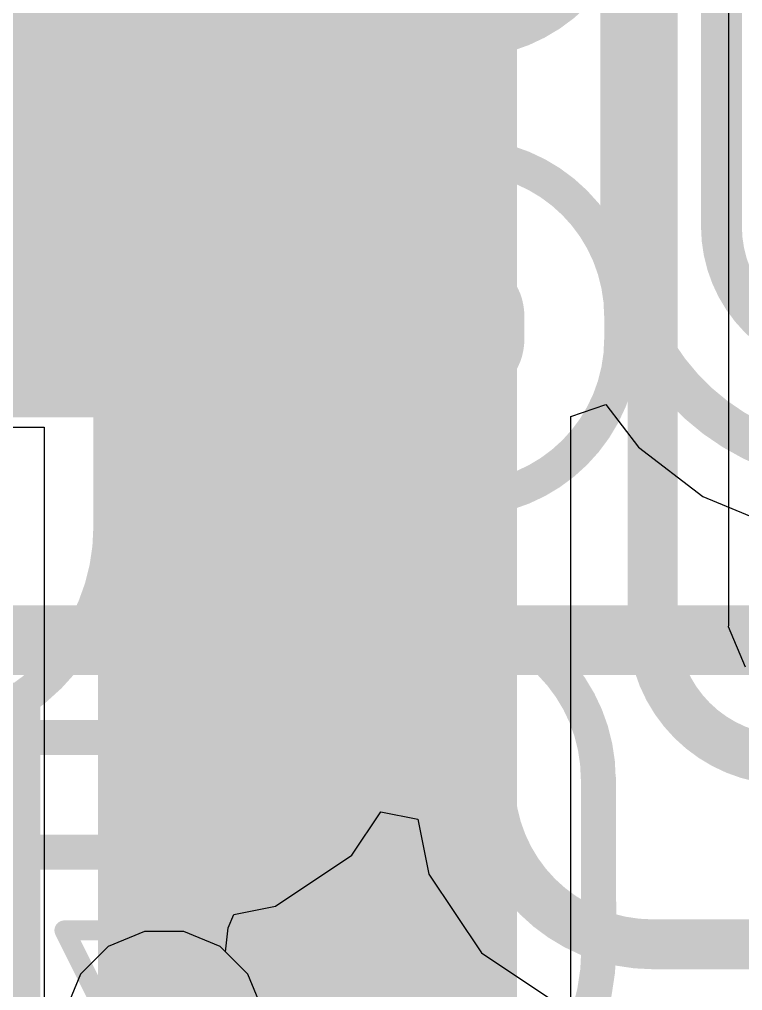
# Model space of a CAD drawing. Header units: inches. Extents: x -6 to 283, y -12 to 154.
# Drawn here: x 31.181 to 33.022, y -5.96 to -3.486 of the extents above; entities that cross this region are included whole.
import ezdxf

# ---------------------------------------------------------------- set-up
doc = ezdxf.new("R2010")
doc.units = ezdxf.units.IN
for name, color, linetype in [('Bottom Layer', 5, 'Continuous'), ('Bottom Overlay', 54, 'Continuous'), ('Bottom Paste', 16, 'Continuous'), ('Bottom Solder', 6, 'Continuous'), ('Drill Drawing', 1, 'Continuous'), ('GND-1', 16, 'Continuous'), ('Signal L1', 76, 'Continuous'), ('Signal L2', 6, 'Continuous'), ('Top Layer', 1, 'Continuous')]:
    doc.layers.add(name, color=color, linetype=linetype)

# ---------------------------------------------------------------- blocks, each defined once
blk = doc.blocks.new('SOT_23_5_B_50')
at = {"layer": 'Bottom Layer'}
blk.add_hatch(color=5, dxfattribs=at).paths.add_polyline_path([(-1.85000011, 1.2499975), (-0.74999977, 1.2499975), (-0.74999977, 0.6499986999999999), (-1.85000011, 0.6499986999999999)])
at = {"layer": 'Bottom Paste'}
blk.add_hatch(color=16, dxfattribs=at).paths.add_polyline_path([(-1.85000011, 1.2499975), (-0.74999977, 1.2499975), (-0.74999977, 0.6499986999999999), (-1.85000011, 0.6499986999999999)])
at = {"layer": 'Bottom Solder'}
for points in [[(-1.95160011, 1.3515975), (-0.6483997699999999, 1.3515975), (-0.6483997699999999, 0.5483986999999999), (-1.95160011, 0.5483986999999999)], [(-1.95160011, 0.4015993999999999), (-0.6483997699999999, 0.4015993999999999), (-0.6483997699999999, -0.4015993999999999), (-1.95160011, -0.4015993999999999)]]:
    blk.add_hatch(color=6, dxfattribs=at).paths.add_polyline_path(points)
blk = doc.blocks.new('SWPA3015S2R2MT_B_182')
at = {"layer": 'Bottom Layer'}
blk.add_hatch(color=5, dxfattribs=at).paths.add_polyline_path([(-1.90000255, 1.66000049), (-0.4000030099999999, 1.66000049), (-0.4000030099999999, -1.66000049), (-1.90000255, -1.66000049)])
at = {"layer": 'Bottom Paste'}
blk.add_hatch(color=16, dxfattribs=at).paths.add_polyline_path([(-1.90000255, 1.66000049), (-0.4000030099999999, 1.66000049), (-0.4000030099999999, -1.66000049), (-1.90000255, -1.66000049)])
at = {"layer": 'Bottom Solder'}
blk.add_hatch(color=6, dxfattribs=at).paths.add_polyline_path([(-2.00160255, 1.76160049), (-0.29840301, 1.76160049), (-0.29840301, -1.76160049), (-2.00160255, -1.76160049)])
at = {"layer": 'Bottom Overlay'}
for points in [[(1.62560254, 1.65099746, 0.127, 0.127, 0), (-1.62560254, 1.65099746, 0.127, 0.127, 0)], [(-1.6256, 1.4986, 0.127, 0.127, 0), (-1.62560254, 1.65099746, 0.127, 0.127, 0)]]:
    blk.add_lwpolyline(points, format="xyseb", dxfattribs=at)
for points in [[(-1.65735254, 1.65099746, 0.0635, 0.0635, 1), (-1.59385254, 1.65099746, 0.0635, 0.0635, 1)], [(-1.65735254, 1.65099746, 0.0635, 0.0635, 1), (-1.59385254, 1.65099746, 0.0635, 0.0635, 1)], [(-1.65735, 1.4986, 0.0635, 0.0635, 1), (-1.59385, 1.4986, 0.0635, 0.0635, 1)]]:
    blk.add_lwpolyline(points, format="xyseb", close=True, dxfattribs=at)

msp = doc.modelspace()

# ---------------------------------------------------------------- hatches: boundary and pattern name
at = {"layer": 'Bottom Layer'}
msp.add_hatch(color=5, dxfattribs=at).paths.add_polyline_path([(31.38114628, -6.37703068), (32.44777864, -6.37703068), (32.44777864, -1.07793028), (31.38114628, -1.07793028)])
at = {"layer": 'GND-1'}
h = msp.add_hatch(color=16, dxfattribs=at)
edge = h.paths.add_edge_path()
edge.add_arc((31.54941874, -6.060770199999999), 0.1499997, 0, 360)
at = {"layer": 'Signal L1'}
h = msp.add_hatch(color=76, dxfattribs=at)
edge = h.paths.add_edge_path()
edge.add_arc((31.54941874, -6.060770199999999), 0.1499997, 0, 360)
at = {"layer": 'Top Layer'}
h = msp.add_hatch(color=1, dxfattribs=at)
edge = h.paths.add_edge_path()
edge.add_arc((31.54941874, -6.060770199999999), 0.1499997, 0, 360)

# ---------------------------------------------------------------- linework, layer by layer
at = {"layer": 'Bottom Layer'}
for p, q in [((32.58524598, -4.497120799999999), (32.67414598, -4.466943059999999)), ((32.67414598, -4.466943059999999), (32.75759768, -4.575700779999999)), ((32.58524598, -6.37703068), (32.58524598, -4.497120799999999)), ((30.65362932, -4.52493126), (31.24368148, -4.52493126)), ((31.24368148, -4.52493126), (31.24368148, -6.37703068)), ((32.75759768, -4.575700779999999), (32.9213337, -4.70133934)), ((32.9213337, -4.70133934), (33.11201149999999, -4.780320639999999))]:
    msp.add_line(p, q, dxfattribs=at)
for points in [[(32.71187514, -4.0153082, 0.10414, 0.10414, 0), (32.71187514, -0.71215758, 0.10414, 0.10414, 0)], [(32.96841514, -4.01285202, 0.10414, 0.10414, 0), (32.96841514, -0.71215758, 0.10414, 0.10414, 0)], [(32.7118726, -4.01665948, 0.10414, 0.10414, 0), (32.71187514, -4.0153082, 0.10414, 0.10414, 0)], [(33.31838396, -4.62142332, 0.10414, 0.10414, -0.4150663977694384), (32.7118726, -4.01665948, 0.10414, 0.10414, 0)], [(33.29980132, -4.344238199999999, 0.10414, 0.10414, -0.4142135623730951), (32.96841514, -4.01285202, 0.10414, 0.10414, 0)]]:
    msp.add_lwpolyline(points, format="xyseb", dxfattribs=at)
for points in [[(32.6858376, -4.01665948, 0.05207, 0.05207, 1), (32.7379076, -4.01665948, 0.05207, 0.05207, 1)], [(32.6858376, -4.01665948, 0.05207, 0.05207, 1), (32.7379076, -4.01665948, 0.05207, 0.05207, 1)], [(32.68584014, -4.0153082, 0.05207, 0.05207, 1), (32.73791014, -4.0153082, 0.05207, 0.05207, 1)], [(32.68584014, -4.0153082, 0.05207, 0.05207, 1), (32.73791014, -4.0153082, 0.05207, 0.05207, 1)], [(32.94238014, -4.01285202, 0.05207, 0.05207, 1), (32.99445014, -4.01285202, 0.05207, 0.05207, 1)], [(32.94238014, -4.01285202, 0.05207, 0.05207, 1), (32.99445014, -4.01285202, 0.05207, 0.05207, 1)]]:
    msp.add_lwpolyline(points, format="xyseb", close=True, dxfattribs=at)
at = {"layer": 'Drill Drawing'}
for points in [[(31.29541874, -5.8067702, 0.0508, 0.0508, 0), (31.80341874, -5.8067702, 0.0508, 0.0508, 0)], [(31.29541874, -5.8067702, 0.0508, 0.0508, 0), (31.54941874, -6.3147702, 0.0508, 0.0508, 0)], [(31.54941874, -6.3147702, 0.0508, 0.0508, 0), (31.80341874, -5.8067702, 0.0508, 0.0508, 0)]]:
    msp.add_lwpolyline(points, format="xyseb", dxfattribs=at)
for points in [[(31.28271874, -5.8067702, 0.0254, 0.0254, 1), (31.30811874, -5.8067702, 0.0254, 0.0254, 1)], [(31.28271874, -5.8067702, 0.0254, 0.0254, 1), (31.30811874, -5.8067702, 0.0254, 0.0254, 1)], [(31.79071874, -5.8067702, 0.0254, 0.0254, 1), (31.81611874, -5.8067702, 0.0254, 0.0254, 1)], [(31.79071874, -5.8067702, 0.0254, 0.0254, 1), (31.81611874, -5.8067702, 0.0254, 0.0254, 1)]]:
    msp.add_lwpolyline(points, format="xyseb", close=True, dxfattribs=at)
at = {"layer": 'GND-1'}
for p, q in [((31.49937312, -5.8091705), (31.40689934, -5.847473699999999)), ((31.59946436, -5.8091705), (31.49937312, -5.8091705)), ((31.69193814, -5.847473699999999), (31.59946436, -5.8091705)), ((31.40689934, -5.847473699999999), (31.33612224, -5.918250799999999)), ((31.76271524, -5.918250799999999), (31.69193814, -5.847473699999999)), ((31.33612224, -5.918250799999999), (31.29781904, -6.01072458)), ((31.80101844, -6.01072458), (31.76271524, -5.918250799999999))]:
    msp.add_line(p, q, dxfattribs=at)
at = {"layer": 'Signal L1'}
for points in [[(31.41355414, -4.77936306, 0.08889999999999999, 0.08889999999999999, 0), (31.41355414, 6.493845279999999, 0.08889999999999999, 0.08889999999999999, 0)], [(32.71433386, -3.13201558, 0.08889999999999999, 0.08889999999999999, -0.4142135623730951), (32.30539386, -3.54095558, 0.08889999999999999, 0.08889999999999999, 0)], [(31.76915414, -3.65779558, 0.08889999999999999, 0.08889999999999999, -0.4142135623730951), (32.17809414, -3.24885558, 0.08889999999999999, 0.08889999999999999, 0)], [(32.06125414, -3.65779558, 0.08889999999999999, 0.08889999999999999, -0.4142135623730951), (32.17809414, -3.54095558, 0.08889999999999999, 0.08889999999999999, 0)], [(32.17809414, -3.54095558, 0.08889999999999999, 0.08889999999999999, 0), (32.30539386, -3.54095558, 0.08889999999999999, 0.08889999999999999, 0)], [(31.76915414, -3.71621558, 0.08889999999999999, 0.08889999999999999, 0), (31.76915414, -3.65779558, 0.08889999999999999, 0.08889999999999999, 0)], [(32.06125414, -3.71621558, 0.08889999999999999, 0.08889999999999999, 0), (32.06125414, -3.65779558, 0.08889999999999999, 0.08889999999999999, 0)], [(32.17809414, -4.125155579999999, 0.08889999999999999, 0.08889999999999999, -0.4142135623730951), (31.76915414, -3.71621558, 0.08889999999999999, 0.08889999999999999, 0)], [(32.17809414, -3.83305558, 0.08889999999999999, 0.08889999999999999, -0.4142135623730951), (32.06125414, -3.71621558, 0.08889999999999999, 0.08889999999999999, 0)], [(32.17809414, -3.83305558, 0.08889999999999999, 0.08889999999999999, 0), (32.30539386, -3.83305558, 0.08889999999999999, 0.08889999999999999, 0)], [(32.30539386, -3.83305558, 0.08889999999999999, 0.08889999999999999, -0.4142135623730951), (32.71433386, -4.24199558, 0.08889999999999999, 0.08889999999999999, 0)], [(32.17809414, -4.125155579999999, 0.08889999999999999, 0.08889999999999999, 0), (32.30539386, -4.125155579999999, 0.08889999999999999, 0.08889999999999999, 0)], [(32.30539386, -4.125155579999999, 0.08889999999999999, 0.08889999999999999, -0.4142135623730951), (32.42223386, -4.24199558, 0.08889999999999999, 0.08889999999999999, 0)], [(32.42223386, -4.30041558, 0.08889999999999999, 0.08889999999999999, 0), (32.42223386, -4.24199558, 0.08889999999999999, 0.08889999999999999, 0)], [(32.71433386, -4.30041558, 0.08889999999999999, 0.08889999999999999, 0), (32.71433386, -4.24199558, 0.08889999999999999, 0.08889999999999999, 0)], [(32.42223386, -4.30041558, 0.08889999999999999, 0.08889999999999999, -0.4142135623730951), (32.30539386, -4.41725558, 0.08889999999999999, 0.08889999999999999, 0)], [(32.71433386, -4.30041558, 0.08889999999999999, 0.08889999999999999, -0.4142135623730951), (32.30539386, -4.70935558, 0.08889999999999999, 0.08889999999999999, 0)], [(31.76915922, -4.826195579999999, 0.08889999999999999, 0.08889999999999999, -0.4142135623730951), (32.17809922, -4.41725558, 0.08889999999999999, 0.08889999999999999, 0)], [(32.17809922, -4.41725558, 0.08889999999999999, 0.08889999999999999, 0), (32.30539386, -4.41725558, 0.08889999999999999, 0.08889999999999999, 0)], [(32.06125922, -4.826195579999999, 0.08889999999999999, 0.08889999999999999, -0.4142135623730951), (32.17809922, -4.70935558, 0.08889999999999999, 0.08889999999999999, 0)], [(32.17809922, -4.70935558, 0.08889999999999999, 0.08889999999999999, 0), (32.30539386, -4.70935558, 0.08889999999999999, 0.08889999999999999, 0)], [(31.41355414, -4.77936306, 0.08889999999999999, 0.08889999999999999, -0.4142135623730951), (30.8773703, -5.315546899999999, 0.08889999999999999, 0.08889999999999999, 0)], [(31.76915922, -4.884615579999999, 0.08889999999999999, 0.08889999999999999, 0), (31.76915922, -4.826195579999999, 0.08889999999999999, 0.08889999999999999, 0)], [(32.06125922, -4.884615579999999, 0.08889999999999999, 0.08889999999999999, 0), (32.06125922, -4.826195579999999, 0.08889999999999999, 0.08889999999999999, 0)], [(32.11674551999999, -5.2889277, 0.08889999999999999, 0.08889999999999999, -0.370761132266789), (31.76915922, -4.884615579999999, 0.08889999999999999, 0.08889999999999999, 0)], [(32.17809668, -5.001455579999999, 0.08889999999999999, 0.08889999999999999, -0.4142063583701711), (32.06125922, -4.884615579999999, 0.08889999999999999, 0.08889999999999999, 0)], [(32.17809668, -5.001455579999999, 0.08889999999999999, 0.08889999999999999, 0), (32.17809922, -5.001455579999999, 0.08889999999999999, 0.08889999999999999, 0)], [(32.17809922, -5.001455579999999, 0.08889999999999999, 0.08889999999999999, 0), (32.23504094, -5.001455579999999, 0.08889999999999999, 0.08889999999999999, 0)], [(32.23504094, -5.001455579999999, 0.08889999999999999, 0.08889999999999999, -0.4142117902817155), (32.65485468, -5.42126678, 0.08889999999999999, 0.08889999999999999, 0)], [(32.17809922, -5.29355558, 0.08889999999999999, 0.08889999999999999, -0.03766764785425736), (32.11674551999999, -5.2889277, 0.08889999999999999, 0.08889999999999999, 0)], [(32.17809922, -5.29355558, 0.08889999999999999, 0.08889999999999999, 0), (32.22145194, -5.29355558, 0.08889999999999999, 0.08889999999999999, 0)], [(32.22145194, -5.29355558, 0.08889999999999999, 0.08889999999999999, -0.4142135623730951), (32.36276738, -5.43487102, 0.08889999999999999, 0.08889999999999999, 0)], [(32.36276738, -5.599216639999999, 0.08889999999999999, 0.08889999999999999, 0), (32.36276738, -5.43487102, 0.08889999999999999, 0.08889999999999999, 0)], [(32.65542618, -5.734240499999999, 0.08889999999999999, 0.08889999999999999, 0), (32.65542618, -5.42126678, 0.08889999999999999, 0.08889999999999999, 0)], [(32.36276738, -5.599216639999999, 0.08889999999999999, 0.08889999999999999, 0), (32.36332617999999, -5.59977544, 0.08889999999999999, 0.08889999999999999, 0)], [(32.36332617999999, -5.85523086, 0.08889999999999999, 0.08889999999999999, 0), (32.36332617999999, -5.59977544, 0.08889999999999999, 0.08889999999999999, 0)], [(32.65542618, -5.734240499999999, 0.08889999999999999, 0.08889999999999999, 0), (32.65598752, -5.734801839999999, 0.08889999999999999, 0.08889999999999999, 0)], [(32.65598752, -5.8556525, 0.08889999999999999, 0.08889999999999999, 0), (32.65598752, -5.734801839999999, 0.08889999999999999, 0.08889999999999999, 0)], [(32.65598752, -5.8556525, 0.08889999999999999, 0.08889999999999999, -0.4136809222135763), (32.10299142, -6.407647839999999, 0.08889999999999999, 0.08889999999999999, 0)], [(32.36388497999999, -5.8557922, 0.08889999999999999, 0.08889999999999999, -0.4129281219250523), (32.10299142, -6.11554784, 0.08889999999999999, 0.08889999999999999, 0)], [(32.36332617999999, -5.85523086, 0.08889999999999999, 0.08889999999999999, 0), (32.36388497999999, -5.855789659999999, 0.08889999999999999, 0.08889999999999999, 0)], [(32.36388497999999, -5.855789659999999, 0.08889999999999999, 0.08889999999999999, 0), (32.36388752, -5.8557922, 0.08889999999999999, 0.08889999999999999, 0)]]:
    msp.add_lwpolyline(points, format="xyseb", dxfattribs=at)
for points in [[(32.15586914, -3.54095558, 0.04445, 0.04445, 1), (32.20031914, -3.54095558, 0.04445, 0.04445, 1)], [(32.15586914, -3.54095558, 0.04445, 0.04445, 1), (32.20031914, -3.54095558, 0.04445, 0.04445, 1)], [(32.28316886, -3.54095558, 0.04445, 0.04445, 1), (32.32761886, -3.54095558, 0.04445, 0.04445, 1)], [(32.28316886, -3.54095558, 0.04445, 0.04445, 1), (32.32761886, -3.54095558, 0.04445, 0.04445, 1)], [(31.74692914, -3.65779558, 0.04445, 0.04445, 1), (31.79137914, -3.65779558, 0.04445, 0.04445, 1)], [(31.74692914, -3.65779558, 0.04445, 0.04445, 1), (31.79137914, -3.65779558, 0.04445, 0.04445, 1)], [(32.03902914, -3.65779558, 0.04445, 0.04445, 1), (32.08347914, -3.65779558, 0.04445, 0.04445, 1)], [(32.03902914, -3.65779558, 0.04445, 0.04445, 1), (32.08347914, -3.65779558, 0.04445, 0.04445, 1)], [(31.74692914, -3.71621558, 0.04445, 0.04445, 1), (31.79137914, -3.71621558, 0.04445, 0.04445, 1)], [(31.74692914, -3.71621558, 0.04445, 0.04445, 1), (31.79137914, -3.71621558, 0.04445, 0.04445, 1)], [(32.03902914, -3.71621558, 0.04445, 0.04445, 1), (32.08347914, -3.71621558, 0.04445, 0.04445, 1)], [(32.03902914, -3.71621558, 0.04445, 0.04445, 1), (32.08347914, -3.71621558, 0.04445, 0.04445, 1)], [(32.15586914, -3.83305558, 0.04445, 0.04445, 1), (32.20031914, -3.83305558, 0.04445, 0.04445, 1)], [(32.15586914, -3.83305558, 0.04445, 0.04445, 1), (32.20031914, -3.83305558, 0.04445, 0.04445, 1)], [(32.28316886, -3.83305558, 0.04445, 0.04445, 1), (32.32761886, -3.83305558, 0.04445, 0.04445, 1)], [(32.28316886, -3.83305558, 0.04445, 0.04445, 1), (32.32761886, -3.83305558, 0.04445, 0.04445, 1)], [(32.15586914, -4.125155579999999, 0.04445, 0.04445, 1), (32.20031914, -4.125155579999999, 0.04445, 0.04445, 1)], [(32.15586914, -4.125155579999999, 0.04445, 0.04445, 1), (32.20031914, -4.125155579999999, 0.04445, 0.04445, 1)], [(32.28316886, -4.125155579999999, 0.04445, 0.04445, 1), (32.32761886, -4.125155579999999, 0.04445, 0.04445, 1)], [(32.28316886, -4.125155579999999, 0.04445, 0.04445, 1), (32.32761886, -4.125155579999999, 0.04445, 0.04445, 1)], [(32.40000886, -4.24199558, 0.04445, 0.04445, 1), (32.44445886, -4.24199558, 0.04445, 0.04445, 1)], [(32.40000886, -4.24199558, 0.04445, 0.04445, 1), (32.44445886, -4.24199558, 0.04445, 0.04445, 1)], [(32.69210886, -4.24199558, 0.04445, 0.04445, 1), (32.73655886, -4.24199558, 0.04445, 0.04445, 1)], [(32.69210886, -4.24199558, 0.04445, 0.04445, 1), (32.73655886, -4.24199558, 0.04445, 0.04445, 1)], [(32.40000886, -4.30041558, 0.04445, 0.04445, 1), (32.44445886, -4.30041558, 0.04445, 0.04445, 1)], [(32.40000886, -4.30041558, 0.04445, 0.04445, 1), (32.44445886, -4.30041558, 0.04445, 0.04445, 1)], [(32.69210886, -4.30041558, 0.04445, 0.04445, 1), (32.73655886, -4.30041558, 0.04445, 0.04445, 1)], [(32.69210886, -4.30041558, 0.04445, 0.04445, 1), (32.73655886, -4.30041558, 0.04445, 0.04445, 1)], [(32.15587421999999, -4.41725558, 0.04445, 0.04445, 1), (32.20032422, -4.41725558, 0.04445, 0.04445, 1)], [(32.15587421999999, -4.41725558, 0.04445, 0.04445, 1), (32.20032422, -4.41725558, 0.04445, 0.04445, 1)], [(32.28316886, -4.41725558, 0.04445, 0.04445, 1), (32.32761886, -4.41725558, 0.04445, 0.04445, 1)], [(32.28316886, -4.41725558, 0.04445, 0.04445, 1), (32.32761886, -4.41725558, 0.04445, 0.04445, 1)], [(32.15587421999999, -4.70935558, 0.04445, 0.04445, 1), (32.20032422, -4.70935558, 0.04445, 0.04445, 1)], [(32.15587421999999, -4.70935558, 0.04445, 0.04445, 1), (32.20032422, -4.70935558, 0.04445, 0.04445, 1)], [(32.28316886, -4.70935558, 0.04445, 0.04445, 1), (32.32761886, -4.70935558, 0.04445, 0.04445, 1)], [(32.28316886, -4.70935558, 0.04445, 0.04445, 1), (32.32761886, -4.70935558, 0.04445, 0.04445, 1)], [(31.39132914, -4.77936306, 0.04445, 0.04445, 1), (31.43577914, -4.77936306, 0.04445, 0.04445, 1)], [(31.39132914, -4.77936306, 0.04445, 0.04445, 1), (31.43577914, -4.77936306, 0.04445, 0.04445, 1)], [(31.74693422, -4.826195579999999, 0.04445, 0.04445, 1), (31.79138422, -4.826195579999999, 0.04445, 0.04445, 1)], [(31.74693422, -4.826195579999999, 0.04445, 0.04445, 1), (31.79138422, -4.826195579999999, 0.04445, 0.04445, 1)], [(32.03903422, -4.826195579999999, 0.04445, 0.04445, 1), (32.08348422, -4.826195579999999, 0.04445, 0.04445, 1)], [(32.03903422, -4.826195579999999, 0.04445, 0.04445, 1), (32.08348422, -4.826195579999999, 0.04445, 0.04445, 1)], [(31.74693422, -4.884615579999999, 0.04445, 0.04445, 1), (31.79138422, -4.884615579999999, 0.04445, 0.04445, 1)], [(31.74693422, -4.884615579999999, 0.04445, 0.04445, 1), (31.79138422, -4.884615579999999, 0.04445, 0.04445, 1)], [(32.03903422, -4.884615579999999, 0.04445, 0.04445, 1), (32.08348422, -4.884615579999999, 0.04445, 0.04445, 1)], [(32.03903422, -4.884615579999999, 0.04445, 0.04445, 1), (32.08348422, -4.884615579999999, 0.04445, 0.04445, 1)], [(32.15587168, -5.001455579999999, 0.04445, 0.04445, 1), (32.20032167999999, -5.001455579999999, 0.04445, 0.04445, 1)], [(32.15587168, -5.001455579999999, 0.04445, 0.04445, 1), (32.20032167999999, -5.001455579999999, 0.04445, 0.04445, 1)], [(32.15587421999999, -5.001455579999999, 0.04445, 0.04445, 1), (32.20032422, -5.001455579999999, 0.04445, 0.04445, 1)], [(32.15587421999999, -5.001455579999999, 0.04445, 0.04445, 1), (32.20032422, -5.001455579999999, 0.04445, 0.04445, 1)], [(32.21281594, -5.001455579999999, 0.04445, 0.04445, 1), (32.25726594, -5.001455579999999, 0.04445, 0.04445, 1)], [(32.21281594, -5.001455579999999, 0.04445, 0.04445, 1), (32.25726594, -5.001455579999999, 0.04445, 0.04445, 1)], [(32.09452052, -5.2889277, 0.04445, 0.04445, 1), (32.13897051999999, -5.2889277, 0.04445, 0.04445, 1)], [(32.09452052, -5.2889277, 0.04445, 0.04445, 1), (32.13897051999999, -5.2889277, 0.04445, 0.04445, 1)], [(32.15587421999999, -5.29355558, 0.04445, 0.04445, 1), (32.20032422, -5.29355558, 0.04445, 0.04445, 1)], [(32.15587421999999, -5.29355558, 0.04445, 0.04445, 1), (32.20032422, -5.29355558, 0.04445, 0.04445, 1)], [(32.19922694, -5.29355558, 0.04445, 0.04445, 1), (32.24367694, -5.29355558, 0.04445, 0.04445, 1)], [(32.19922694, -5.29355558, 0.04445, 0.04445, 1), (32.24367694, -5.29355558, 0.04445, 0.04445, 1)], [(32.34054238, -5.43487102, 0.04445, 0.04445, 1), (32.38499238, -5.43487102, 0.04445, 0.04445, 1)], [(32.34054238, -5.43487102, 0.04445, 0.04445, 1), (32.38499238, -5.43487102, 0.04445, 0.04445, 1)], [(32.63262968, -5.42126678, 0.04445, 0.04445, 1), (32.67707968, -5.42126678, 0.04445, 0.04445, 1)], [(32.63320118, -5.42126678, 0.04445, 0.04445, 1), (32.67765118, -5.42126678, 0.04445, 0.04445, 1)], [(32.34054238, -5.599216639999999, 0.04445, 0.04445, 1), (32.38499238, -5.599216639999999, 0.04445, 0.04445, 1)], [(32.34054238, -5.599216639999999, 0.04445, 0.04445, 1), (32.38499238, -5.599216639999999, 0.04445, 0.04445, 1)], [(32.34110118, -5.59977544, 0.04445, 0.04445, 1), (32.38555117999999, -5.59977544, 0.04445, 0.04445, 1)], [(32.34110118, -5.59977544, 0.04445, 0.04445, 1), (32.38555117999999, -5.59977544, 0.04445, 0.04445, 1)], [(32.63320118, -5.734240499999999, 0.04445, 0.04445, 1), (32.67765118, -5.734240499999999, 0.04445, 0.04445, 1)], [(32.63320118, -5.734240499999999, 0.04445, 0.04445, 1), (32.67765118, -5.734240499999999, 0.04445, 0.04445, 1)], [(32.63376252, -5.734801839999999, 0.04445, 0.04445, 1), (32.67821252, -5.734801839999999, 0.04445, 0.04445, 1)], [(32.63376252, -5.734801839999999, 0.04445, 0.04445, 1), (32.67821252, -5.734801839999999, 0.04445, 0.04445, 1)], [(32.34110118, -5.85523086, 0.04445, 0.04445, 1), (32.38555117999999, -5.85523086, 0.04445, 0.04445, 1)], [(32.34110118, -5.85523086, 0.04445, 0.04445, 1), (32.38555117999999, -5.85523086, 0.04445, 0.04445, 1)], [(32.34165998, -5.855789659999999, 0.04445, 0.04445, 1), (32.38610997999999, -5.855789659999999, 0.04445, 0.04445, 1)], [(32.34165998, -5.855789659999999, 0.04445, 0.04445, 1), (32.38610997999999, -5.855789659999999, 0.04445, 0.04445, 1)], [(32.34165998, -5.8557922, 0.04445, 0.04445, 1), (32.38610997999999, -5.8557922, 0.04445, 0.04445, 1)], [(32.34166252, -5.8557922, 0.04445, 0.04445, 1), (32.38611252, -5.8557922, 0.04445, 0.04445, 1)], [(32.63376252, -5.8556525, 0.04445, 0.04445, 1), (32.67821252, -5.8556525, 0.04445, 0.04445, 1)], [(32.63376252, -5.8556525, 0.04445, 0.04445, 1), (32.67821252, -5.8556525, 0.04445, 0.04445, 1)]]:
    msp.add_lwpolyline(points, format="xyseb", close=True, dxfattribs=at)
at = {"layer": 'Signal L2'}
msp.add_lwpolyline([(30.34787174, -5.067114579999999, 0.1778, 0.1778, 0), (33.28969212, -5.067114579999999, 0.1778, 0.1778, 0)], format="xyseb", dxfattribs=at)
at = {"layer": 'Top Layer'}
for p, q in [((32.98757436, -5.029408279999999), (32.98757182, 2.98002198)), ((32.98674886, -5.033556099999999), (32.98757436, -5.029408279999999)), ((33.0293218, -5.13632958), (32.98674886, -5.033556099999999)), ((32.02747722, -5.61517292), (32.10114992, -5.5049166)), ((32.10114992, -5.5049166), (32.19552615999999, -5.52368974)), ((32.19552615999999, -5.52368974), (32.2233798, -5.663725019999999)), ((31.83315706, -5.74501518), (32.02747722, -5.61517292)), ((32.2233798, -5.663725019999999), (32.35711334, -5.8638694)), ((31.72679202, -5.76617084), (31.83315706, -5.74501518)), ((31.71214892, -5.8003313), (31.72679202, -5.76617084)), ((31.7055119, -5.86104746), (31.71214892, -5.8003313)), ((31.76271524, -5.918250799999999), (31.7055119, -5.86104746)), ((32.35711334, -5.8638694), (32.55725772, -5.99760294)), ((31.80101844, -6.01072458), (31.76271524, -5.918250799999999))]:
    msp.add_line(p, q, dxfattribs=at)
for points in [[(31.3300999, -3.65854996, 0.254, 0.254, 0), (31.3300999, 3.66482884, 0.254, 0.254, 0)], [(32.79334056, 3.0682438, 0.127, 0.127, 0), (32.79334309999999, -5.029408279999999, 0.127, 0.127, 0)], [(32.37877446, -5.42763964, 0.127, 0.127, 0), (32.37877446, 2.9420185, 0.127, 0.127, 0)], [(31.72785374, -5.07064518, 0.08889999999999999, 0.08889999999999999, 0), (31.72785374, 2.8194889, 0.08889999999999999, 0.08889999999999999, 0)], [(32.01995374, -5.19163554, 0.08889999999999999, 0.08889999999999999, 0), (32.01995374, 2.81894534, 0.08889999999999999, 0.08889999999999999, 0)], [(31.3300999, -3.65854996, 0.254, 0.254, -0.2219487846601838), (31.12306958, -4.10196792, 0.254, 0.254, 0)], [(30.9247286, -4.26806868, 0.254, 0.254, 0), (31.12306958, -4.10196792, 0.254, 0.254, 0)], [(33.1362431, -5.372308279999999, 0.127, 0.127, -0.414213470500928), (32.79334309999999, -5.029408279999999, 0.127, 0.127, 0)], [(31.72785374, -5.07064518, 0.08889999999999999, 0.08889999999999999, -0.4142135623730951), (31.48294948, -5.31554944, 0.08889999999999999, 0.08889999999999999, 0)], [(32.01995374, -5.19163554, 0.08889999999999999, 0.08889999999999999, -0.4142135623730951), (31.60393984, -5.607649439999999, 0.08889999999999999, 0.08889999999999999, 0)], [(26.29395808, -5.31554944, 0.08889999999999999, 0.08889999999999999, 0), (31.48294948, -5.31554944, 0.08889999999999999, 0.08889999999999999, 0)], [(32.79334309999999, -5.842208279999999, 0.127, 0.127, -0.4142135623730951), (32.37877446, -5.42763964, 0.127, 0.127, 0)], [(29.84836804, -5.607649439999999, 0.08889999999999999, 0.08889999999999999, 0), (31.60393984, -5.607649439999999, 0.08889999999999999, 0.08889999999999999, 0)], [(32.79334309999999, -5.842208279999999, 0.127, 0.127, 0), (34.31848102, -5.842208279999999, 0.127, 0.127, 0)]]:
    msp.add_lwpolyline(points, format="xyseb", dxfattribs=at)
for points in [[(31.2665999, -3.65854996, 0.127, 0.127, 1), (31.3935999, -3.65854996, 0.127, 0.127, 1)], [(31.2665999, -3.65854996, 0.127, 0.127, 1), (31.3935999, -3.65854996, 0.127, 0.127, 1)], [(31.05956958, -4.10196792, 0.127, 0.127, 1), (31.18656958, -4.10196792, 0.127, 0.127, 1)], [(31.05956958, -4.10196792, 0.127, 0.127, 1), (31.18656958, -4.10196792, 0.127, 0.127, 1)], [(32.7615931, -5.029408279999999, 0.0635, 0.0635, 1), (32.8250931, -5.029408279999999, 0.0635, 0.0635, 1)], [(32.7615931, -5.029408279999999, 0.0635, 0.0635, 1), (32.8250931, -5.029408279999999, 0.0635, 0.0635, 1)], [(31.70562873999999, -5.07064518, 0.04445, 0.04445, 1), (31.75007874, -5.07064518, 0.04445, 0.04445, 1)], [(31.70562873999999, -5.07064518, 0.04445, 0.04445, 1), (31.75007874, -5.07064518, 0.04445, 0.04445, 1)], [(31.99772874, -5.19163554, 0.04445, 0.04445, 1), (32.04217874, -5.19163554, 0.04445, 0.04445, 1)], [(31.99772874, -5.19163554, 0.04445, 0.04445, 1), (32.04217874, -5.19163554, 0.04445, 0.04445, 1)], [(31.46072448, -5.31554944, 0.04445, 0.04445, 1), (31.50517448, -5.31554944, 0.04445, 0.04445, 1)], [(31.46072448, -5.31554944, 0.04445, 0.04445, 1), (31.50517448, -5.31554944, 0.04445, 0.04445, 1)], [(32.34702446, -5.42763964, 0.0635, 0.0635, 1), (32.41052446, -5.42763964, 0.0635, 0.0635, 1)], [(32.34702446, -5.42763964, 0.0635, 0.0635, 1), (32.41052446, -5.42763964, 0.0635, 0.0635, 1)], [(31.58171484, -5.607649439999999, 0.04445, 0.04445, 1), (31.62616484, -5.607649439999999, 0.04445, 0.04445, 1)], [(31.58171484, -5.607649439999999, 0.04445, 0.04445, 1), (31.62616484, -5.607649439999999, 0.04445, 0.04445, 1)], [(32.7615931, -5.842208279999999, 0.0635, 0.0635, 1), (32.8250931, -5.842208279999999, 0.0635, 0.0635, 1)], [(32.7615931, -5.842208279999999, 0.0635, 0.0635, 1), (32.8250931, -5.842208279999999, 0.0635, 0.0635, 1)]]:
    msp.add_lwpolyline(points, format="xyseb", close=True, dxfattribs=at)

# ---------------------------------------------------------------- block references
for name, p, rotation in [('SWPA3015S2R2MT_B_182', (30.35012218, -2.73793204), 180), ('SOT_23_5_B_50', (30.83274758, -7.127029179999999), 270)]:
    msp.add_blockref(name, p, dxfattribs=dict(rotation=rotation))

doc.saveas('drawing.dxf')
